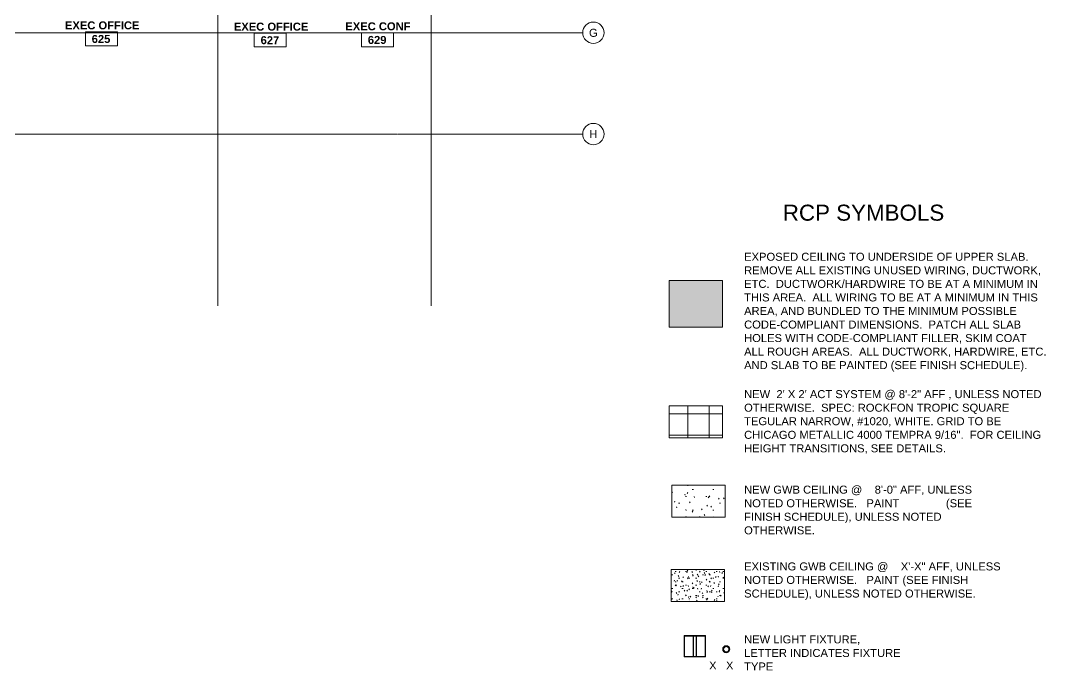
# Model space of a CAD drawing. Header units: inches. Extents: x 2468 to 5383, y -426 to 1376.
# Drawn here: x 4230 to 5383, y -426 to 305 of the extents above; entities that cross this region are included whole.
import ezdxf

# ---------------------------------------------------------------- set-up
doc = ezdxf.new("R2010")
doc.units = ezdxf.units.IN
doc.header["$MEASUREMENT"] = 0
doc.linetypes.add('Grid Line 1_2_', pattern=[0.875, 0.5, -0.125, 0.125, -0.125])
for name, color, linetype, lineweight in [('A-AREA-IDEN', 2, 'Continuous', 9), ('A-DETL-GENF', 92, 'Continuous', 9), ('A-DETL-THIN', 151, 'Continuous', 9), ('G-ANNO-TEXT', 231, 'Continuous', 9), ('S-GRID', 1, 'Continuous', 9), ('S-GRID-IDEN', 1, 'Continuous', 9)]:
    doc.layers.add(name, color=color, linetype=linetype, lineweight=lineweight)
doc.styles.add('Swis721 Lt BT', font='swissl.ttf', dxfattribs={"height": 9})
doc.styles.add('Swis721 Lt BT_1', font='swissl.ttf', dxfattribs={"height": 18})
doc.styles.add('Swis721 Lt BT_B', font='', dxfattribs={"height": 9})
doc.styles.get('Swis721 Lt BT_B').set_extended_font_data('Swis721 Lt BT', bold=True)

# ---------------------------------------------------------------- blocks, each defined once
blk = doc.blocks.new('Room Tag - Room Name and Number-3379422-6TH FLOOR RCP')
at = {"layer": 'A-AREA-IDEN'}
for p, q in [((-0.188, -0.164), (-0.188, -0.002)), ((-0.188, -0.002), (0.187, -0.002)), ((0.187, -0.002), (-0.188, -0.002)), ((-0.188, -0.002), (-0.188, -0.164)), ((0.187, -0.002), (0.187, -0.164)), ((0.187, -0.164), (0.187, -0.002)), ((0.187, -0.164), (-0.188, -0.164)), ((-0.188, -0.164), (0.187, -0.164))]:
    blk.add_line(p, q, dxfattribs=at)
blk = doc.blocks.new('Grid - Grid Head - Circle-50561-6TH FLOOR RCP')
at = {"layer": 'S-GRID-IDEN'}
blk.add_circle((0, 0), 0.125, dxfattribs=at)

msp = doc.modelspace()

# ---------------------------------------------------------------- hatches: boundary and pattern name
at = {"layer": 'A-DETL-GENF'}
msp.add_hatch(color=7, dxfattribs=at).paths.add_polyline_path([(4961.8, -39.8), (5019.8, -39.8), (5019.8, 12.6), (4959.8, 12.6), (4959.8, -39.8)], flags=0)
h = msp.add_hatch(dxfattribs=at)
h.set_pattern_fill('FP_40', style=0, pattern_type=2)
h.set_pattern_definition([(0, (3660.548, -185.494), (0, 24), []), (90, (3660.548, -185.494), (-24, 1e-15), [])])
h.paths.add_polyline_path([(5019.8, -164.3), (5019.8, -128.3), (4959.8, -128.3), (4959.8, -164.3), (4962.5, -164.3)], flags=0)
h = msp.add_hatch(dxfattribs=at)
h.set_pattern_fill('FP_1', style=0, pattern_type=2)
h.set_pattern_definition([(0, (3342.063, 0), (30.72, 7.68), [1.267, -21.773, 1.267, -21.773, -122.88]), (0, (3342.063, 0), (30.72, 7.68), [-46.08, 1.267, -44.813, 1.267, -21.773, -53.76]), (0, (3342.063, 0), (30.72, 7.68), [-115.2, 1.267, -14.093, 1.267, -37.133]), (120, (3353.583, 3.84), (-22.011075, 22.7643), [1.267, -21.773, 1.267, -21.773, -122.88]), (120, (3353.583, 3.84), (-22.011075, 22.7643), [-46.08, 1.267, -44.813, 1.267, -21.773, -53.76]), (120, (3353.583, 3.84), (-22.011075, 22.7643), [-115.2, 1.267, -14.093, 1.267, -37.133]), (240, (3357.423, 19.2), (-8.708925, -30.4443), [1.267, -21.773, 1.267, -21.773, -122.88]), (240, (3357.423, 19.2), (-8.708925, -30.4443), [-46.08, 1.267, -44.813, 1.267, -21.773, -53.76]), (240, (3357.423, 19.2), (-8.708925, -30.4443), [-115.2, 1.267, -14.093, 1.267, -37.133])])
h.paths.add_polyline_path([(5022.5, -253.6), (5022.5, -217.6), (4962.5, -217.6), (4962.5, -253.6)], flags=0)
h = msp.add_hatch(dxfattribs=at)
h.set_pattern_fill('FP_34', style=0, pattern_type=2)
h.set_pattern_definition([(0, (3342.0627, 0), (15.36, 3.84), [1.267, -10.253, 1.267, -10.253, -61.44]), (0, (3342.0627, 0), (15.36, 3.84), [-23.04, 1.267, -21.773, 1.267, -10.253, -26.88]), (0, (3342.0627, 0), (15.36, 3.84), [-57.6, 1.267, -6.413, 1.267, -17.933]), (120, (3347.8227, 1.92), (-11.0055376, 11.38215), [1.267, -10.253, 1.267, -10.253, -61.44]), (120, (3347.8227, 1.92), (-11.0055376, 11.38215), [-23.04, 1.267, -21.773, 1.267, -10.253, -26.88]), (120, (3347.8227, 1.92), (-11.0055376, 11.38215), [-57.6, 1.267, -6.413, 1.267, -17.933]), (240, (3349.7427, 9.6), (-4.3544624, -15.22215), [1.267, -10.253, 1.267, -10.253, -61.44]), (240, (3349.7427, 9.6), (-4.3544624, -15.22215), [-23.04, 1.267, -21.773, 1.267, -10.253, -26.88]), (240, (3349.7427, 9.6), (-4.3544624, -15.22215), [-57.6, 1.267, -6.413, 1.267, -17.933])])
h.paths.add_polyline_path([(4962.5, -348.8), (5021.8, -348.8), (5021.8, -312.8), (4961.8, -312.8), (4961.8, -348.8)], flags=0)

# ---------------------------------------------------------------- linework, layer by layer
at = {"layer": 'A-DETL-THIN'}
for p, q in [((5019.8, 12.6), (4959.8, 12.6)), ((4959.8, 12.6), (4959.8, -39.8)), ((5019.8, -39.8), (5019.8, 12.6)), ((4959.8, -39.8), (5019.8, -39.8)), ((5019.8, -128.3), (4959.8, -128.3)), ((4959.8, -128.3), (4959.8, -164.3)), ((5019.8, -164.3), (5019.8, -128.3)), ((4959.8, -164.3), (5019.8, -164.3)), ((5022.5, -217.6), (4962.5, -217.6)), ((4962.5, -217.6), (4962.5, -253.6)), ((5022.5, -253.6), (5022.5, -217.6)), ((4962.5, -253.6), (5022.5, -253.6)), ((5021.8, -312.8), (4961.8, -312.8)), ((4961.8, -312.8), (4961.8, -348.8)), ((5021.8, -348.8), (5021.8, -312.8)), ((4961.8, -348.8), (5021.8, -348.8)), ((4976.5, -387.1), (5000.5, -387.1)), ((4976.5, -411.1), (4976.5, -387.1)), ((4977, -387.6), (5000, -387.6)), ((4977, -410.6), (4977, -387.6)), ((4986.5, -387.6), (4986.5, -410.6)), ((4987, -387.6), (4987, -410.6)), ((4990, -410.6), (4990, -387.6)), ((4990.5, -387.6), (4990.5, -410.6)), ((5000, -387.6), (5000, -410.6)), ((5000.5, -387.1), (5000.5, -411.1)), ((5000.5, -411.1), (4976.5, -411.1)), ((5000, -410.6), (4977, -410.6))]:
    msp.add_line(p, q, dxfattribs=at)
for radius in [4, 3]:
    msp.add_circle((5023.9, -402.4), radius, dxfattribs=at)
at = {"layer": 'S-GRID', "linetype": 'Grid Line 1_2_'}
for p, q in [((4452, -16.1), (4452, 1351.6)), ((4692, -16.1), (4692, 1351.6)), ((2467.9, 291.4), (4862.5, 291.4)), ((2892.9, 177.4), (4862.5, 177.4))]:
    msp.add_line(p, q, dxfattribs=at)

# ---------------------------------------------------------------- block references
at = {"layer": 'A-AREA-IDEN', "xscale": 95.99999999999994, "yscale": 95.99999999999994, "zscale": 95.99999999999994}
for p in [(4321, 292.5), (4511, 291.1), (4631.6, 291.4)]:
    msp.add_blockref('Room Tag - Room Name and Number-3379422-6TH FLOOR RCP', p, dxfattribs=at)
at = {"layer": 'S-GRID-IDEN', "xscale": 95.99999999999994, "yscale": 95.99999999999994, "zscale": 95.99999999999994, "rotation": 269.9999999999994}
for p in [(4874.5, 291.4), (4874.5, 177.4)]:
    msp.add_blockref('Grid - Grid Head - Circle-50561-6TH FLOOR RCP', p, dxfattribs=at)

# ---------------------------------------------------------------- texts
at = {"layer": 'A-AREA-IDEN', "char_height": 9, "attachment_point": 1, "style": 'Swis721 Lt BT_B'}
for s, insert, width in [('EXEC OFFICE', (4280, 304.2), 99.081), ('EXEC OFFICE', (4470, 302.8), 99.081), ('EXEC CONF', (4595.4, 303.1), 87.567), ('625', (4310.1, 288.9), 25.452), ('627', (4500.1, 287.5), 25.452), ('629', (4620.7, 287.8), 25.452)]:
    msp.add_mtext(s, dxfattribs=dict(at, insert=insert, width=width))
at = {"layer": 'G-ANNO-TEXT', "color": 7, "attachment_point": 1}
for s, insert, char_height, width, style in [('RCP SYMBOLS', (5087.5, 97.9), 18, 205.434, 'Swis721 Lt BT_1'), ('EXPOSED CEILING TO UNDERSIDE OF UPPER SLAB.  ', (5044, 43.8), 9, 377.538, 'Swis721 Lt BT'), ('REMOVE ALL EXISTING UNUSED WIRING, DUCTWORK, ', (5044, 28.5), 9, 388.749, 'Swis721 Lt BT'), ('ETC.  DUCTWORK/HARDWIRE TO BE AT A MINIMUM IN ', (5044, 13.3), 9, 386.628, 'Swis721 Lt BT'), ('THIS AREA.  ALL WIRING TO BE AT A MINIMUM IN THIS ', (5044, -2), 9, 384.507, 'Swis721 Lt BT'), ('AREA, AND BUNDLED TO THE MINIMUM POSSIBLE ', (5044, -17.2), 9, 361.479, 'Swis721 Lt BT'), ('CODE-COMPLIANT DIMENSIONS.  PATCH ALL SLAB ', (5044, -32.5), 9, 366.327, 'Swis721 Lt BT'), ('HOLES WITH CODE-COMPLIANT FILLER, SKIM COAT ', (5044, -47.7), 9, 372.084, 'Swis721 Lt BT'), ('ALL ROUGH AREAS.  ALL DUCTWORK, HARDWIRE, ETC. ', (5044, -63), 9, 396.021, 'Swis721 Lt BT'), ('AND SLAB TO BE PAINTED (SEE FINISH SCHEDULE).', (5044, -78.2), 9, 368.145, 'Swis721 Lt BT'), ('NEW  2\' X 2\' ACT SYSTEM @ 8\'-2" AFF , UNLESS NOTED ', (5044, -110.8), 9, 388.446, 'Swis721 Lt BT'), ('OTHERWISE.  SPEC: ROCKFON TROPIC SQUARE ', (5044, -126.1), 9, 347.541, 'Swis721 Lt BT'), ('TEGULAR NARROW, #1020, WHITE. GRID TO BE ', (5044, -141.3), 9, 340.875, 'Swis721 Lt BT'), ('CHICAGO METALLIC 4000 TEMPRA 9/16".  FOR CEILING ', (5044, -156.6), 9, 390.567, 'Swis721 Lt BT'), ('HEIGHT TRANSITIONS, SEE DETAILS.', (5044, -171.8), 9, 258.459, 'Swis721 Lt BT'), ('NEW GWB CEILING @    8\'-0" AFF, UNLESS ', (5044, -218.3), 9, 301.485, 'Swis721 Lt BT'), ('NOTED OTHERWISE.   PAINT               (SEE ', (5044, -233.6), 9, 300.879, 'Swis721 Lt BT'), ('FINISH SCHEDULE), UNLESS NOTED ', (5044, -248.8), 9, 262.398, 'Swis721 Lt BT'), ('OTHERWISE.', (5044, -264.1), 9, 90.294, 'Swis721 Lt BT'), ('EXISTING GWB CEILING @    X\'-X" AFF, UNLESS ', (5044, -304.7), 9, 335.421, 'Swis721 Lt BT'), ('NOTED OTHERWISE.   PAINT (SEE FINISH ', (5044, -319.9), 9, 293.001, 'Swis721 Lt BT'), ('SCHEDULE), UNLESS NOTED OTHERWISE.', (5044, -335.2), 9, 301.182, 'Swis721 Lt BT'), ('NEW LIGHT FIXTURE, ', (5044, -386.8), 9, 153.015, 'Swis721 Lt BT'), ('LETTER INDICATES FIXTURE ', (5044, -402.1), 9, 202.101, 'Swis721 Lt BT'), ('X', (5004.6, -416.2), 9, 9.09, 'Swis721 Lt BT'), ('X', (5023.6, -416.2), 9, 9.09, 'Swis721 Lt BT'), ('TYPE', (5044, -417.3), 9, 35.754, 'Swis721 Lt BT')]:
    msp.add_mtext(s, dxfattribs=dict(at, insert=insert, char_height=char_height, width=width, style=style))
at = {"layer": 'S-GRID-IDEN', "char_height": 9, "attachment_point": 1, "style": 'Swis721 Lt BT'}
for s, insert, width in [('G', (4869.5, 295.8), 11.514), ('H', (4869.8, 181.8), 10.908)]:
    msp.add_mtext(s, dxfattribs=dict(at, insert=insert, width=width))

doc.saveas('drawing.dxf')
